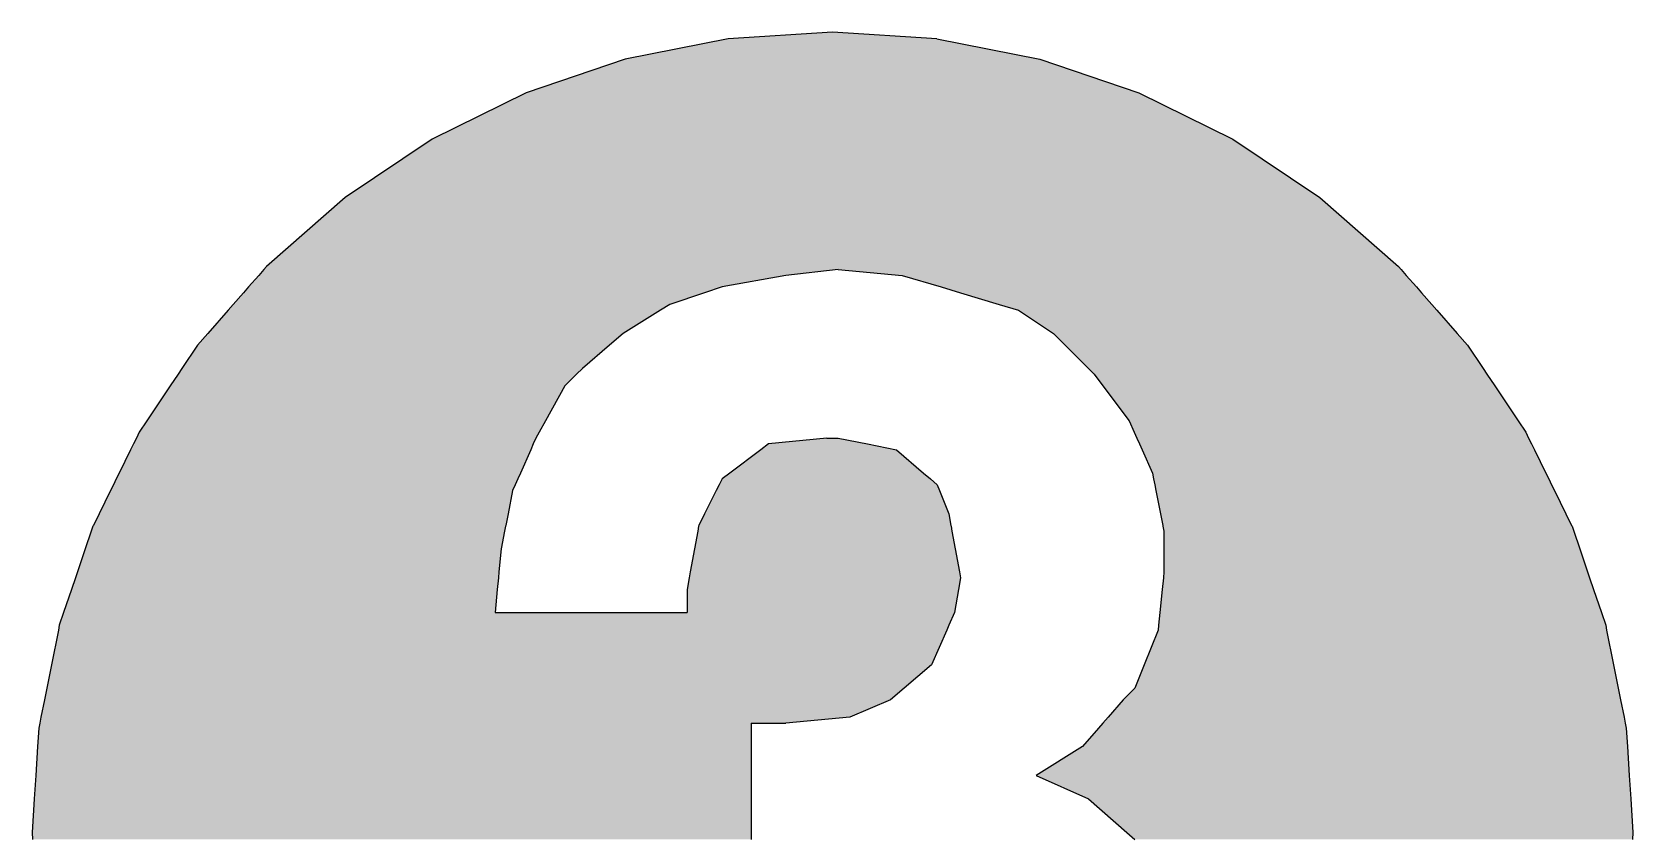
# Model space of a CAD drawing. Extents: x 66955 to 77886, y 5199 to 18578.
# Drawn here: x 67264.8 to 67510.2, y 16340.6 to 16463.8 of the extents above; entities that cross this region are included whole.
import ezdxf

# ---------------------------------------------------------------- set-up
doc = ezdxf.new("R2010")
doc.units = 0
doc.header["$MEASUREMENT"] = 0
doc.layers.add('DLINE', color=1, linetype='CONTINUOUS')

msp = doc.modelspace()

# ---------------------------------------------------------------- linework, layer by layer
at = {"layer": 'DLINE', "linetype": 'CONTINUOUS'}
for p, q in [((67371.456086, 16462.765326), (67355.713485, 16459.633928)), ((67387.472736, 16463.815113), (67371.456086, 16462.765326)), ((67403.489385, 16462.765326), (67387.472736, 16463.815113)), ((67403.489385, 16462.765326), (67419.231986, 16459.633928)), ((67355.713485, 16459.633928), (67340.514295, 16454.474497)), ((67419.231986, 16459.633928), (67434.431177, 16454.474497)), ((67340.514295, 16454.474497), (67326.118576, 16447.375315)), ((67434.431177, 16454.474497), (67448.826895, 16447.375315)), ((67326.118576, 16447.375315), (67312.772644, 16438.457848)), ((67448.826895, 16447.375315), (67462.172828, 16438.457848)), ((67312.772644, 16438.457848), (67300.704851, 16427.874678)), ((67462.172828, 16438.457848), (67474.24062, 16427.874678)), ((67299.513703, 16426.516434), (67297.950127, 16424.733517)), ((67300.295492, 16427.407893), (67299.513703, 16426.516434)), ((67300.704851, 16427.874678), (67300.295492, 16427.407893)), ((67380.341067, 16426.516434), (67370.535023, 16424.733517)), ((67388.364194, 16427.407893), (67380.341067, 16426.516434)), ((67388.364194, 16427.407893), (67398.170238, 16426.516434)), ((67398.170238, 16426.516434), (67404.113295, 16424.733517)), ((67474.24062, 16427.874678), (67474.64998, 16427.407893)), ((67474.64998, 16427.407893), (67475.431768, 16426.516434)), ((67475.431768, 16426.516434), (67476.995344, 16424.733517)), ((67297.168339, 16423.842058), (67295.604762, 16422.059141)), ((67297.950127, 16424.733517), (67297.168339, 16423.842058)), ((67367.860647, 16423.842058), (67362.511896, 16422.059141)), ((67370.535023, 16424.733517), (67367.860647, 16423.842058)), ((67404.113295, 16424.733517), (67407.084824, 16423.842058)), ((67407.084824, 16423.842058), (67413.027881, 16422.059141)), ((67476.995344, 16424.733517), (67477.777133, 16423.842058)), ((67477.777133, 16423.842058), (67479.340709, 16422.059141)), ((67294.822974, 16421.167683), (67291.695821, 16417.601848)), ((67295.604762, 16422.059141), (67294.822974, 16421.167683)), ((67361.085562, 16421.167683), (67355.380227, 16417.601848)), ((67362.511896, 16422.059141), (67361.085562, 16421.167683)), ((67413.027881, 16422.059141), (67415.999409, 16421.167683)), ((67415.999409, 16421.167683), (67421.348161, 16417.601848)), ((67479.340709, 16422.059141), (67480.122497, 16421.167683)), ((67480.122497, 16421.167683), (67483.24965, 16417.601848)), ((67291.695821, 16417.601848), (67290.121681, 16415.806885)), ((67355.380227, 16417.601848), (67353.286103, 16415.806885)), ((67421.348161, 16417.601848), (67423.143125, 16415.806885)), ((67483.24965, 16417.601848), (67484.823791, 16415.806885)), ((67290.121681, 16415.806885), (67287.747116, 16412.253097)), ((67353.286103, 16415.806885), (67349.140017, 16412.253097)), ((67423.143125, 16415.806885), (67426.696913, 16412.253097)), ((67484.823791, 16415.806885), (67487.198355, 16412.253097)), ((67287.151462, 16411.361638), (67285.960155, 16409.578722)), ((67287.747116, 16412.253097), (67287.151462, 16411.361638)), ((67348.248559, 16411.361638), (67346.465642, 16409.578722)), ((67349.140017, 16412.253097), (67348.248559, 16411.361638)), ((67426.696913, 16412.253097), (67427.588371, 16411.361638)), ((67427.588371, 16411.361638), (67428.925559, 16409.578722)), ((67487.198355, 16412.253097), (67487.794009, 16411.361638)), ((67487.794009, 16411.361638), (67488.985316, 16409.578722)), ((67285.960155, 16409.578722), (67282.386233, 16404.22997)), ((67346.465642, 16409.578722), (67343.494113, 16404.22997)), ((67428.925559, 16409.578722), (67432.937123, 16404.22997)), ((67488.985316, 16409.578722), (67492.559238, 16404.22997)), ((67282.386233, 16404.22997), (67281.204214, 16402.460953)), ((67343.494113, 16404.22997), (67342.511326, 16402.460953)), ((67432.937123, 16404.22997), (67433.723352, 16402.460953)), ((67492.559238, 16404.22997), (67493.741257, 16402.460953)), ((67280.757741, 16401.555594), (67280.318122, 16400.664136)), ((67281.204214, 16402.460953), (67280.757741, 16401.555594)), ((67342.008349, 16401.555594), (67341.612145, 16400.664136)), ((67342.511326, 16402.460953), (67342.008349, 16401.555594)), ((67386.581277, 16401.555594), (67377.666692, 16400.664136)), ((67386.581277, 16401.555594), (67388.364194, 16401.555594)), ((67388.364194, 16401.555594), (67392.821487, 16400.664136)), ((67433.723352, 16402.460953), (67434.125734, 16401.555594)), ((67434.125734, 16401.555594), (67434.521937, 16400.664136)), ((67493.741257, 16402.460953), (67494.187731, 16401.555594)), ((67494.187731, 16401.555594), (67494.62735, 16400.664136)), ((67279.878503, 16399.772677), (67278.120028, 16396.206843)), ((67280.318122, 16400.664136), (67279.878503, 16399.772677)), ((67341.215941, 16399.772677), (67339.631126, 16396.206843)), ((67341.612145, 16400.664136), (67341.215941, 16399.772677)), ((67376.47808, 16399.772677), (67371.723634, 16396.206843)), ((67377.666692, 16400.664136), (67376.47808, 16399.772677)), ((67392.821487, 16400.664136), (67397.27878, 16399.772677)), ((67397.27878, 16399.772677), (67401.43892, 16396.206843)), ((67434.521937, 16400.664136), (67434.918141, 16399.772677)), ((67434.918141, 16399.772677), (67436.502957, 16396.206843)), ((67494.62735, 16400.664136), (67495.066968, 16399.772677)), ((67495.066968, 16399.772677), (67496.825443, 16396.206843)), ((67277.240791, 16394.423926), (67276.801172, 16393.532467)), ((67277.68041, 16395.315384), (67277.240791, 16394.423926)), ((67278.120028, 16396.206843), (67277.68041, 16395.315384)), ((67338.838718, 16394.423926), (67338.442515, 16393.532467)), ((67339.234922, 16395.315384), (67338.838718, 16394.423926)), ((67339.631126, 16396.206843), (67339.234922, 16395.315384)), ((67370.089293, 16394.423926), (67369.643564, 16393.532467)), ((67370.535023, 16395.315384), (67370.089293, 16394.423926)), ((67371.723634, 16396.206843), (67370.535023, 16395.315384)), ((67401.43892, 16396.206843), (67402.478955, 16395.315384)), ((67402.478955, 16395.315384), (67403.51899, 16394.423926)), ((67403.51899, 16394.423926), (67403.875573, 16393.532467)), ((67436.502957, 16396.206843), (67436.681249, 16395.315384)), ((67436.681249, 16395.315384), (67436.85954, 16394.423926)), ((67436.85954, 16394.423926), (67437.037832, 16393.532467)), ((67496.825443, 16396.206843), (67497.265062, 16395.315384)), ((67497.265062, 16395.315384), (67497.704681, 16394.423926)), ((67497.704681, 16394.423926), (67498.144299, 16393.532467)), ((67276.801172, 16393.532467), (67275.042697, 16389.966633)), ((67338.442515, 16393.532467), (67337.729348, 16389.966633)), ((67369.643564, 16393.532467), (67367.860647, 16389.966633)), ((67403.875573, 16393.532467), (67405.301907, 16389.966633)), ((67437.037832, 16393.532467), (67437.750999, 16389.966633)), ((67498.144299, 16393.532467), (67499.902774, 16389.966633)), ((67275.042697, 16389.966633), (67274.16346, 16388.183716)), ((67337.729348, 16389.966633), (67337.372764, 16388.183716)), ((67367.860647, 16389.966633), (67366.969188, 16388.183716)), ((67405.301907, 16389.966633), (67405.626074, 16388.183716)), ((67437.750999, 16389.966633), (67438.107582, 16388.183716)), ((67499.902774, 16389.966633), (67500.782012, 16388.183716)), ((67273.842641, 16387.292257), (67272.934812, 16384.617882)), ((67274.105031, 16388.065234), (67273.842641, 16387.292257)), ((67274.16346, 16388.183716), (67274.105031, 16388.065234)), ((67337.194473, 16387.292257), (67336.659597, 16384.617882)), ((67337.349068, 16388.065234), (67337.194473, 16387.292257)), ((67337.372764, 16388.183716), (67337.349068, 16388.065234)), ((67366.807105, 16387.292257), (67366.320855, 16384.617882)), ((67366.947647, 16388.065234), (67366.807105, 16387.292257)), ((67366.969188, 16388.183716), (67366.947647, 16388.065234)), ((67405.626074, 16388.183716), (67405.647616, 16388.065234)), ((67405.647616, 16388.065234), (67405.788157, 16387.292257)), ((67405.788157, 16387.292257), (67406.274407, 16384.617882)), ((67438.107582, 16388.183716), (67438.131278, 16388.065234)), ((67438.131278, 16388.065234), (67438.285874, 16387.292257)), ((67438.285874, 16387.292257), (67438.285874, 16384.617882)), ((67500.782012, 16388.183716), (67500.84044, 16388.065234)), ((67500.84044, 16388.065234), (67501.10283, 16387.292257)), ((67501.10283, 16387.292257), (67502.010659, 16384.617882)), ((67272.934812, 16384.617882), (67271.724375, 16381.052047)), ((67336.659597, 16384.617882), (67336.335431, 16381.052047)), ((67366.320855, 16384.617882), (67365.672522, 16381.052047)), ((67406.274407, 16384.617882), (67406.922741, 16381.052047)), ((67438.285874, 16384.617882), (67438.285874, 16381.052047)), ((67502.010659, 16384.617882), (67503.221096, 16381.052047)), ((67271.421765, 16380.160589), (67270.816547, 16378.377672)), ((67271.724375, 16381.052047), (67271.421765, 16380.160589)), ((67336.254389, 16380.160589), (67336.092306, 16378.377672)), ((67336.335431, 16381.052047), (67336.254389, 16380.160589)), ((67365.510438, 16380.160589), (67365.186272, 16378.377672)), ((67365.672522, 16381.052047), (67365.510438, 16380.160589)), ((67407.084824, 16380.160589), (67406.787671, 16378.377672)), ((67406.922741, 16381.052047), (67407.084824, 16380.160589)), ((67438.196728, 16380.160589), (67438.018436, 16378.377672)), ((67438.285874, 16381.052047), (67438.196728, 16380.160589)), ((67503.221096, 16381.052047), (67503.523706, 16380.160589)), ((67503.523706, 16380.160589), (67504.128924, 16378.377672)), ((67270.816547, 16378.377672), (67269.606109, 16374.811837)), ((67336.092306, 16378.377672), (67335.768139, 16374.811837)), ((67365.186272, 16378.377672), (67365.186272, 16374.811837)), ((67406.787671, 16378.377672), (67406.193365, 16374.811837)), ((67438.018436, 16378.377672), (67437.661853, 16374.811837)), ((67504.128924, 16378.377672), (67505.339362, 16374.811837)), ((67269.606109, 16374.811837), (67268.945601, 16372.866043)), ((67335.768139, 16374.811837), (67365.186272, 16374.811837)), ((67406.193365, 16374.811837), (67405.328568, 16372.866043)), ((67437.661853, 16374.811837), (67437.467273, 16372.866043)), ((67505.339362, 16374.811837), (67505.99987, 16372.866043)), ((67268.800677, 16372.137462), (67267.736744, 16366.78871)), ((67268.945601, 16372.866043), (67268.800677, 16372.137462)), ((67405.004754, 16372.137462), (67402.627531, 16366.78871)), ((67405.328568, 16372.866043), (67405.004754, 16372.137462)), ((67437.394415, 16372.137462), (67435.254915, 16366.78871)), ((67437.467273, 16372.866043), (67437.394415, 16372.137462)), ((67505.99987, 16372.866043), (67506.144794, 16372.137462)), ((67506.144794, 16372.137462), (67507.208727, 16366.78871)), ((67267.736744, 16366.78871), (67267.027456, 16363.222876)), ((67402.627531, 16366.78871), (67398.467391, 16363.222876)), ((67435.254915, 16366.78871), (67433.828581, 16363.222876)), ((67507.208727, 16366.78871), (67507.918016, 16363.222876)), ((67267.027456, 16363.222876), (67266.672812, 16361.439959)), ((67398.467391, 16363.222876), (67396.387321, 16361.439959)), ((67433.828581, 16363.222876), (67432.045664, 16361.439959)), ((67507.918016, 16363.222876), (67508.272659, 16361.439959)), ((67266.672812, 16361.439959), (67266.140845, 16358.765583)), ((67396.387321, 16361.439959), (67390.147111, 16358.765583)), ((67432.045664, 16361.439959), (67429.705585, 16358.765583)), ((67508.272659, 16361.439959), (67508.804626, 16358.765583)), ((67265.814203, 16357.123443), (67265.629688, 16354.308291)), ((67265.963523, 16357.874125), (67265.814203, 16357.123443)), ((67266.140845, 16358.765583), (67265.963523, 16357.874125)), ((67374.992316, 16357.874125), (67374.992316, 16357.123443)), ((67374.992316, 16357.874125), (67380.341067, 16357.874125)), ((67374.992316, 16357.123443), (67374.992316, 16354.308291)), ((67390.147111, 16358.765583), (67380.341067, 16357.874125)), ((67428.268712, 16357.123443), (67425.805454, 16354.308291)), ((67428.925559, 16357.874125), (67428.268712, 16357.123443)), ((67429.705585, 16358.765583), (67428.925559, 16357.874125)), ((67508.804626, 16358.765583), (67508.981948, 16357.874125)), ((67508.981948, 16357.874125), (67509.131268, 16357.123443)), ((67509.131268, 16357.123443), (67509.315783, 16354.308291)), ((67265.629688, 16354.308291), (67265.337542, 16349.850997)), ((67374.992316, 16354.308291), (67374.992316, 16349.850997)), ((67425.805454, 16354.308291), (67418.673785, 16349.850997)), ((67509.315783, 16354.308291), (67509.607929, 16349.850997)), ((67265.337542, 16349.850997), (67265.103825, 16346.285163)), ((67374.992316, 16349.850997), (67374.992316, 16346.285163)), ((67418.673785, 16349.850997), (67426.696913, 16346.285163)), ((67509.607929, 16349.850997), (67509.841646, 16346.285163)), ((67265.103825, 16346.285163), (67264.764416, 16341.106793)), ((67374.992316, 16346.285163), (67374.992316, 16341.106793)), ((67426.696913, 16346.285163), (67432.61505, 16341.106793)), ((67509.841646, 16346.285163), (67510.181055, 16341.106793)), ((67264.764416, 16341.106793), (67264.834013, 16340.044953)), ((67374.992316, 16341.106793), (67374.992316, 16340.044953)), ((67432.61505, 16341.106793), (67433.828581, 16340.044953)), ((67510.181055, 16341.106793), (67510.111458, 16340.044953))]:
    msp.add_line(p, q, dxfattribs=at)
for points in [[(67371.456086, 16462.765326), (67355.713485, 16459.633928), (67419.231986, 16459.633928)], [(67387.472736, 16463.815113), (67371.456086, 16462.765326), (67403.489385, 16462.765326)], [(67355.713485, 16459.633928), (67340.514295, 16454.474497), (67434.431177, 16454.474497)], [(67340.514295, 16454.474497), (67326.118576, 16447.375315), (67448.826895, 16447.375315)], [(67326.118576, 16447.375315), (67312.772644, 16438.457848), (67462.172828, 16438.457848)], [(67312.772644, 16438.457848), (67300.704851, 16427.874678), (67474.24062, 16427.874678)], [(67299.513703, 16426.516434), (67297.950127, 16424.733517), (67370.535023, 16424.733517)], [(67300.295492, 16427.407893), (67299.513703, 16426.516434), (67380.341067, 16426.516434)], [(67300.704851, 16427.874678), (67300.295492, 16427.407893), (67474.64998, 16427.407893)], [(67388.364194, 16427.407893), (67398.170238, 16426.516434), (67475.431768, 16426.516434)], [(67398.170238, 16426.516434), (67404.113295, 16424.733517), (67476.995344, 16424.733517)], [(67297.168339, 16423.842058), (67295.604762, 16422.059141), (67362.511896, 16422.059141)], [(67297.950127, 16424.733517), (67297.168339, 16423.842058), (67367.860647, 16423.842058)], [(67404.113295, 16424.733517), (67407.084824, 16423.842058), (67477.777133, 16423.842058)], [(67407.084824, 16423.842058), (67413.027881, 16422.059141), (67479.340709, 16422.059141)], [(67294.822974, 16421.167683), (67291.695821, 16417.601848), (67355.380227, 16417.601848)], [(67295.604762, 16422.059141), (67294.822974, 16421.167683), (67361.085562, 16421.167683)], [(67413.027881, 16422.059141), (67415.999409, 16421.167683), (67480.122497, 16421.167683)], [(67415.999409, 16421.167683), (67421.348161, 16417.601848), (67483.24965, 16417.601848)], [(67291.695821, 16417.601848), (67290.121681, 16415.806885), (67353.286103, 16415.806885)], [(67421.348161, 16417.601848), (67423.143125, 16415.806885), (67484.823791, 16415.806885)], [(67290.121681, 16415.806885), (67287.747116, 16412.253097), (67349.140017, 16412.253097)], [(67423.143125, 16415.806885), (67426.696913, 16412.253097), (67487.198355, 16412.253097)], [(67287.151462, 16411.361638), (67285.960155, 16409.578722), (67346.465642, 16409.578722)], [(67287.747116, 16412.253097), (67287.151462, 16411.361638), (67348.248559, 16411.361638)], [(67426.696913, 16412.253097), (67427.588371, 16411.361638), (67487.794009, 16411.361638)], [(67427.588371, 16411.361638), (67428.925559, 16409.578722), (67488.985316, 16409.578722)], [(67285.960155, 16409.578722), (67282.386233, 16404.22997), (67343.494113, 16404.22997)], [(67428.925559, 16409.578722), (67432.937123, 16404.22997), (67492.559238, 16404.22997)], [(67282.386233, 16404.22997), (67281.204214, 16402.460953), (67342.511326, 16402.460953)], [(67432.937123, 16404.22997), (67433.723352, 16402.460953), (67493.741257, 16402.460953)], [(67280.757741, 16401.555594), (67280.318122, 16400.664136), (67341.612145, 16400.664136)], [(67281.204214, 16402.460953), (67280.757741, 16401.555594), (67342.008349, 16401.555594)], [(67386.581277, 16401.555594), (67377.666692, 16400.664136), (67392.821487, 16400.664136)], [(67386.581277, 16401.555594), (67386.581277, 16401.555594), (67388.364194, 16401.555594)], [(67433.723352, 16402.460953), (67434.125734, 16401.555594), (67494.187731, 16401.555594)], [(67434.125734, 16401.555594), (67434.521937, 16400.664136), (67494.62735, 16400.664136)], [(67279.878503, 16399.772677), (67278.120028, 16396.206843), (67339.631126, 16396.206843)], [(67280.318122, 16400.664136), (67279.878503, 16399.772677), (67341.215941, 16399.772677)], [(67376.47808, 16399.772677), (67371.723634, 16396.206843), (67401.43892, 16396.206843)], [(67377.666692, 16400.664136), (67376.47808, 16399.772677), (67397.27878, 16399.772677)], [(67434.521937, 16400.664136), (67434.918141, 16399.772677), (67495.066968, 16399.772677)], [(67434.918141, 16399.772677), (67436.502957, 16396.206843), (67496.825443, 16396.206843)], [(67277.240791, 16394.423926), (67276.801172, 16393.532467), (67338.442515, 16393.532467)], [(67277.68041, 16395.315384), (67277.240791, 16394.423926), (67338.838718, 16394.423926)], [(67278.120028, 16396.206843), (67277.68041, 16395.315384), (67339.234922, 16395.315384)], [(67370.089293, 16394.423926), (67369.643564, 16393.532467), (67403.875573, 16393.532467)], [(67370.535023, 16395.315384), (67370.089293, 16394.423926), (67403.51899, 16394.423926)], [(67371.723634, 16396.206843), (67370.535023, 16395.315384), (67402.478955, 16395.315384)], [(67436.502957, 16396.206843), (67436.681249, 16395.315384), (67497.265062, 16395.315384)], [(67436.681249, 16395.315384), (67436.85954, 16394.423926), (67497.704681, 16394.423926)], [(67436.85954, 16394.423926), (67437.037832, 16393.532467), (67498.144299, 16393.532467)], [(67276.801172, 16393.532467), (67275.042697, 16389.966633), (67337.729348, 16389.966633)], [(67369.643564, 16393.532467), (67367.860647, 16389.966633), (67405.301907, 16389.966633)], [(67437.037832, 16393.532467), (67437.750999, 16389.966633), (67499.902774, 16389.966633)], [(67275.042697, 16389.966633), (67274.16346, 16388.183716), (67337.372764, 16388.183716)], [(67367.860647, 16389.966633), (67366.969188, 16388.183716), (67405.626074, 16388.183716)], [(67437.750999, 16389.966633), (67438.107582, 16388.183716), (67500.782012, 16388.183716)], [(67273.842641, 16387.292257), (67272.934812, 16384.617882), (67336.659597, 16384.617882)], [(67274.105031, 16388.065234), (67273.842641, 16387.292257), (67337.194473, 16387.292257)], [(67274.16346, 16388.183716), (67274.105031, 16388.065234), (67337.349068, 16388.065234)], [(67366.807105, 16387.292257), (67366.320855, 16384.617882), (67406.274407, 16384.617882)], [(67366.947647, 16388.065234), (67366.807105, 16387.292257), (67405.788157, 16387.292257)], [(67366.969188, 16388.183716), (67366.947647, 16388.065234), (67405.647616, 16388.065234)], [(67438.107582, 16388.183716), (67438.131278, 16388.065234), (67500.84044, 16388.065234)], [(67438.131278, 16388.065234), (67438.285874, 16387.292257), (67501.10283, 16387.292257)], [(67438.285874, 16387.292257), (67438.285874, 16384.617882), (67502.010659, 16384.617882)], [(67272.934812, 16384.617882), (67271.724375, 16381.052047), (67336.335431, 16381.052047)], [(67366.320855, 16384.617882), (67365.672522, 16381.052047), (67406.922741, 16381.052047)], [(67438.285874, 16384.617882), (67438.285874, 16381.052047), (67503.221096, 16381.052047)], [(67271.421765, 16380.160589), (67270.816547, 16378.377672), (67336.092306, 16378.377672)], [(67271.724375, 16381.052047), (67271.421765, 16380.160589), (67336.254389, 16380.160589)], [(67365.510438, 16380.160589), (67365.186272, 16378.377672), (67406.787671, 16378.377672)], [(67365.672522, 16381.052047), (67365.510438, 16380.160589), (67407.084824, 16380.160589)], [(67438.196728, 16380.160589), (67438.018436, 16378.377672), (67504.128924, 16378.377672)], [(67438.285874, 16381.052047), (67438.196728, 16380.160589), (67503.523706, 16380.160589)], [(67270.816547, 16378.377672), (67269.606109, 16374.811837), (67335.768139, 16374.811837)], [(67365.186272, 16378.377672), (67365.186272, 16374.811837), (67406.193365, 16374.811837)], [(67438.018436, 16378.377672), (67437.661853, 16374.811837), (67505.339362, 16374.811837)], [(67269.606109, 16374.811837), (67268.945601, 16372.866043), (67405.328568, 16372.866043)], [(67335.768139, 16374.811837), (67335.768139, 16374.811837), (67365.186272, 16374.811837)], [(67437.661853, 16374.811837), (67437.467273, 16372.866043), (67505.99987, 16372.866043)], [(67268.800677, 16372.137462), (67267.736744, 16366.78871), (67402.627531, 16366.78871)], [(67268.945601, 16372.866043), (67268.800677, 16372.137462), (67405.004754, 16372.137462)], [(67437.394415, 16372.137462), (67435.254915, 16366.78871), (67507.208727, 16366.78871)], [(67437.467273, 16372.866043), (67437.394415, 16372.137462), (67506.144794, 16372.137462)], [(67267.736744, 16366.78871), (67267.027456, 16363.222876), (67398.467391, 16363.222876)], [(67435.254915, 16366.78871), (67433.828581, 16363.222876), (67507.918016, 16363.222876)], [(67267.027456, 16363.222876), (67266.672812, 16361.439959), (67396.387321, 16361.439959)], [(67433.828581, 16363.222876), (67432.045664, 16361.439959), (67508.272659, 16361.439959)], [(67266.672812, 16361.439959), (67266.140845, 16358.765583), (67390.147111, 16358.765583)], [(67432.045664, 16361.439959), (67429.705585, 16358.765583), (67508.804626, 16358.765583)], [(67265.814203, 16357.123443), (67265.629688, 16354.308291), (67374.992316, 16354.308291)], [(67265.963523, 16357.874125), (67265.814203, 16357.123443), (67374.992316, 16357.123443)], [(67266.140845, 16358.765583), (67265.963523, 16357.874125), (67380.341067, 16357.874125)], [(67374.992316, 16357.874125), (67374.992316, 16357.874125), (67380.341067, 16357.874125)], [(67428.268712, 16357.123443), (67425.805454, 16354.308291), (67509.315783, 16354.308291)], [(67428.925559, 16357.874125), (67428.268712, 16357.123443), (67509.131268, 16357.123443)], [(67429.705585, 16358.765583), (67428.925559, 16357.874125), (67508.981948, 16357.874125)], [(67265.629688, 16354.308291), (67265.337542, 16349.850997), (67374.992316, 16349.850997)], [(67425.805454, 16354.308291), (67418.673785, 16349.850997), (67509.607929, 16349.850997)], [(67265.337542, 16349.850997), (67265.103825, 16346.285163), (67374.992316, 16346.285163)], [(67418.673785, 16349.850997), (67426.696913, 16346.285163), (67509.841646, 16346.285163)], [(67265.103825, 16346.285163), (67264.764416, 16341.106793), (67374.992316, 16341.106793)], [(67426.696913, 16346.285163), (67432.61505, 16341.106793), (67510.181055, 16341.106793)], [(67264.764416, 16341.106793), (67264.834013, 16340.044953), (67374.992316, 16340.044953)], [(67432.61505, 16341.106793), (67433.828581, 16340.044953), (67510.111458, 16340.044953)]]:
    msp.add_solid(points, dxfattribs=at)
at = {"layer": 'DLINE', "linetype": 'CONTINUOUS', "extrusion": (0, 0, -1)}
for points in [[(-67371.456086, 16462.765326), (-67403.489385, 16462.765326), (-67419.231986, 16459.633928)], [(-67355.713485, 16459.633928), (-67419.231986, 16459.633928), (-67434.431177, 16454.474497)], [(-67340.514295, 16454.474497), (-67434.431177, 16454.474497), (-67448.826895, 16447.375315)], [(-67326.118576, 16447.375315), (-67448.826895, 16447.375315), (-67462.172828, 16438.457848)], [(-67312.772644, 16438.457848), (-67462.172828, 16438.457848), (-67474.24062, 16427.874678)], [(-67299.513703, 16426.516434), (-67380.341067, 16426.516434), (-67370.535023, 16424.733517)], [(-67300.295492, 16427.407893), (-67388.364194, 16427.407893), (-67380.341067, 16426.516434)], [(-67300.704851, 16427.874678), (-67474.24062, 16427.874678), (-67474.64998, 16427.407893)], [(-67388.364194, 16427.407893), (-67474.64998, 16427.407893), (-67475.431768, 16426.516434)], [(-67398.170238, 16426.516434), (-67475.431768, 16426.516434), (-67476.995344, 16424.733517)], [(-67297.168339, 16423.842058), (-67367.860647, 16423.842058), (-67362.511896, 16422.059141)], [(-67297.950127, 16424.733517), (-67370.535023, 16424.733517), (-67367.860647, 16423.842058)], [(-67404.113295, 16424.733517), (-67476.995344, 16424.733517), (-67477.777133, 16423.842058)], [(-67407.084824, 16423.842058), (-67477.777133, 16423.842058), (-67479.340709, 16422.059141)], [(-67294.822974, 16421.167683), (-67361.085562, 16421.167683), (-67355.380227, 16417.601848)], [(-67295.604762, 16422.059141), (-67362.511896, 16422.059141), (-67361.085562, 16421.167683)], [(-67413.027881, 16422.059141), (-67479.340709, 16422.059141), (-67480.122497, 16421.167683)], [(-67415.999409, 16421.167683), (-67480.122497, 16421.167683), (-67483.24965, 16417.601848)], [(-67291.695821, 16417.601848), (-67355.380227, 16417.601848), (-67353.286103, 16415.806885)], [(-67421.348161, 16417.601848), (-67483.24965, 16417.601848), (-67484.823791, 16415.806885)], [(-67290.121681, 16415.806885), (-67353.286103, 16415.806885), (-67349.140017, 16412.253097)], [(-67423.143125, 16415.806885), (-67484.823791, 16415.806885), (-67487.198355, 16412.253097)], [(-67287.151462, 16411.361638), (-67348.248559, 16411.361638), (-67346.465642, 16409.578722)], [(-67287.747116, 16412.253097), (-67349.140017, 16412.253097), (-67348.248559, 16411.361638)], [(-67426.696913, 16412.253097), (-67487.198355, 16412.253097), (-67487.794009, 16411.361638)], [(-67427.588371, 16411.361638), (-67487.794009, 16411.361638), (-67488.985316, 16409.578722)], [(-67285.960155, 16409.578722), (-67346.465642, 16409.578722), (-67343.494113, 16404.22997)], [(-67428.925559, 16409.578722), (-67488.985316, 16409.578722), (-67492.559238, 16404.22997)], [(-67282.386233, 16404.22997), (-67343.494113, 16404.22997), (-67342.511326, 16402.460953)], [(-67432.937123, 16404.22997), (-67492.559238, 16404.22997), (-67493.741257, 16402.460953)], [(-67280.757741, 16401.555594), (-67342.008349, 16401.555594), (-67341.612145, 16400.664136)], [(-67281.204214, 16402.460953), (-67342.511326, 16402.460953), (-67342.008349, 16401.555594)], [(-67386.581277, 16401.555594), (-67388.364194, 16401.555594), (-67392.821487, 16400.664136)], [(-67433.723352, 16402.460953), (-67493.741257, 16402.460953), (-67494.187731, 16401.555594)], [(-67434.125734, 16401.555594), (-67494.187731, 16401.555594), (-67494.62735, 16400.664136)], [(-67279.878503, 16399.772677), (-67341.215941, 16399.772677), (-67339.631126, 16396.206843)], [(-67280.318122, 16400.664136), (-67341.612145, 16400.664136), (-67341.215941, 16399.772677)], [(-67376.47808, 16399.772677), (-67397.27878, 16399.772677), (-67401.43892, 16396.206843)], [(-67377.666692, 16400.664136), (-67392.821487, 16400.664136), (-67397.27878, 16399.772677)], [(-67434.521937, 16400.664136), (-67494.62735, 16400.664136), (-67495.066968, 16399.772677)], [(-67434.918141, 16399.772677), (-67495.066968, 16399.772677), (-67496.825443, 16396.206843)], [(-67277.240791, 16394.423926), (-67338.838718, 16394.423926), (-67338.442515, 16393.532467)], [(-67277.68041, 16395.315384), (-67339.234922, 16395.315384), (-67338.838718, 16394.423926)], [(-67278.120028, 16396.206843), (-67339.631126, 16396.206843), (-67339.234922, 16395.315384)], [(-67370.089293, 16394.423926), (-67403.51899, 16394.423926), (-67403.875573, 16393.532467)], [(-67370.535023, 16395.315384), (-67402.478955, 16395.315384), (-67403.51899, 16394.423926)], [(-67371.723634, 16396.206843), (-67401.43892, 16396.206843), (-67402.478955, 16395.315384)], [(-67436.502957, 16396.206843), (-67496.825443, 16396.206843), (-67497.265062, 16395.315384)], [(-67436.681249, 16395.315384), (-67497.265062, 16395.315384), (-67497.704681, 16394.423926)], [(-67436.85954, 16394.423926), (-67497.704681, 16394.423926), (-67498.144299, 16393.532467)], [(-67276.801172, 16393.532467), (-67338.442515, 16393.532467), (-67337.729348, 16389.966633)], [(-67369.643564, 16393.532467), (-67403.875573, 16393.532467), (-67405.301907, 16389.966633)], [(-67437.037832, 16393.532467), (-67498.144299, 16393.532467), (-67499.902774, 16389.966633)], [(-67275.042697, 16389.966633), (-67337.729348, 16389.966633), (-67337.372764, 16388.183716)], [(-67367.860647, 16389.966633), (-67405.301907, 16389.966633), (-67405.626074, 16388.183716)], [(-67437.750999, 16389.966633), (-67499.902774, 16389.966633), (-67500.782012, 16388.183716)], [(-67273.842641, 16387.292257), (-67337.194473, 16387.292257), (-67336.659597, 16384.617882)], [(-67274.105031, 16388.065234), (-67337.349068, 16388.065234), (-67337.194473, 16387.292257)], [(-67274.16346, 16388.183716), (-67337.372764, 16388.183716), (-67337.349068, 16388.065234)], [(-67366.807105, 16387.292257), (-67405.788157, 16387.292257), (-67406.274407, 16384.617882)], [(-67366.947647, 16388.065234), (-67405.647616, 16388.065234), (-67405.788157, 16387.292257)], [(-67366.969188, 16388.183716), (-67405.626074, 16388.183716), (-67405.647616, 16388.065234)], [(-67438.107582, 16388.183716), (-67500.782012, 16388.183716), (-67500.84044, 16388.065234)], [(-67438.131278, 16388.065234), (-67500.84044, 16388.065234), (-67501.10283, 16387.292257)], [(-67438.285874, 16387.292257), (-67501.10283, 16387.292257), (-67502.010659, 16384.617882)], [(-67272.934812, 16384.617882), (-67336.659597, 16384.617882), (-67336.335431, 16381.052047)], [(-67366.320855, 16384.617882), (-67406.274407, 16384.617882), (-67406.922741, 16381.052047)], [(-67438.285874, 16384.617882), (-67502.010659, 16384.617882), (-67503.221096, 16381.052047)], [(-67271.421765, 16380.160589), (-67336.254389, 16380.160589), (-67336.092306, 16378.377672)], [(-67271.724375, 16381.052047), (-67336.335431, 16381.052047), (-67336.254389, 16380.160589)], [(-67365.510438, 16380.160589), (-67407.084824, 16380.160589), (-67406.787671, 16378.377672)], [(-67365.672522, 16381.052047), (-67406.922741, 16381.052047), (-67407.084824, 16380.160589)], [(-67438.196728, 16380.160589), (-67503.523706, 16380.160589), (-67504.128924, 16378.377672)], [(-67438.285874, 16381.052047), (-67503.221096, 16381.052047), (-67503.523706, 16380.160589)], [(-67270.816547, 16378.377672), (-67336.092306, 16378.377672), (-67335.768139, 16374.811837)], [(-67365.186272, 16378.377672), (-67406.787671, 16378.377672), (-67406.193365, 16374.811837)], [(-67438.018436, 16378.377672), (-67504.128924, 16378.377672), (-67505.339362, 16374.811837)], [(-67269.606109, 16374.811837), (-67406.193365, 16374.811837), (-67405.328568, 16372.866043)], [(-67437.661853, 16374.811837), (-67505.339362, 16374.811837), (-67505.99987, 16372.866043)], [(-67268.800677, 16372.137462), (-67405.004754, 16372.137462), (-67402.627531, 16366.78871)], [(-67268.945601, 16372.866043), (-67405.328568, 16372.866043), (-67405.004754, 16372.137462)], [(-67437.394415, 16372.137462), (-67506.144794, 16372.137462), (-67507.208727, 16366.78871)], [(-67437.467273, 16372.866043), (-67505.99987, 16372.866043), (-67506.144794, 16372.137462)], [(-67267.736744, 16366.78871), (-67402.627531, 16366.78871), (-67398.467391, 16363.222876)], [(-67435.254915, 16366.78871), (-67507.208727, 16366.78871), (-67507.918016, 16363.222876)], [(-67267.027456, 16363.222876), (-67398.467391, 16363.222876), (-67396.387321, 16361.439959)], [(-67433.828581, 16363.222876), (-67507.918016, 16363.222876), (-67508.272659, 16361.439959)], [(-67266.672812, 16361.439959), (-67396.387321, 16361.439959), (-67390.147111, 16358.765583)], [(-67432.045664, 16361.439959), (-67508.272659, 16361.439959), (-67508.804626, 16358.765583)], [(-67265.814203, 16357.123443), (-67374.992316, 16357.123443), (-67374.992316, 16354.308291)], [(-67265.963523, 16357.874125), (-67374.992316, 16357.874125), (-67374.992316, 16357.123443)], [(-67266.140845, 16358.765583), (-67390.147111, 16358.765583), (-67380.341067, 16357.874125)], [(-67428.268712, 16357.123443), (-67509.131268, 16357.123443), (-67509.315783, 16354.308291)], [(-67428.925559, 16357.874125), (-67508.981948, 16357.874125), (-67509.131268, 16357.123443)], [(-67429.705585, 16358.765583), (-67508.804626, 16358.765583), (-67508.981948, 16357.874125)], [(-67265.629688, 16354.308291), (-67374.992316, 16354.308291), (-67374.992316, 16349.850997)], [(-67425.805454, 16354.308291), (-67509.315783, 16354.308291), (-67509.607929, 16349.850997)], [(-67265.337542, 16349.850997), (-67374.992316, 16349.850997), (-67374.992316, 16346.285163)], [(-67418.673785, 16349.850997), (-67509.607929, 16349.850997), (-67509.841646, 16346.285163)], [(-67265.103825, 16346.285163), (-67374.992316, 16346.285163), (-67374.992316, 16341.106793)], [(-67426.696913, 16346.285163), (-67509.841646, 16346.285163), (-67510.181055, 16341.106793)], [(-67264.764416, 16341.106793), (-67374.992316, 16341.106793), (-67374.992316, 16340.044953)], [(-67432.61505, 16341.106793), (-67510.181055, 16341.106793), (-67510.111458, 16340.044953)]]:
    msp.add_solid(points, dxfattribs=at)

doc.saveas('drawing.dxf')
